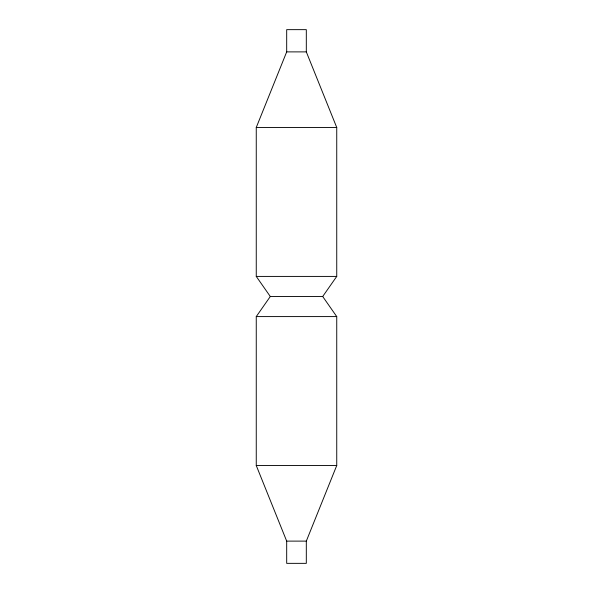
<?xml version="1.0" encoding="UTF-8"?>
<svg xmlns="http://www.w3.org/2000/svg" width="593" height="593" viewBox="0 0 593 593"><rect width="100%" height="100%" fill="white"/><g stroke="black" fill="none" stroke-linecap="round" stroke-linejoin="round"><path stroke-width="0.89" d="M270.297 296.5L256.258 276.412L256.258 127.495L286.686 51.887L286.686 29.65L306.314 29.65L306.314 51.887L336.742 127.495L336.742 276.412L322.703 296.5L270.297 296.5L256.258 316.588L256.258 465.505L286.686 541.112L286.686 563.35L306.314 563.35L306.314 541.112L336.742 465.505L336.742 316.588L322.703 296.5M286.686 51.887L306.314 51.887M256.258 127.495L336.742 127.495M256.258 276.412L336.742 276.412M256.258 316.588L336.742 316.588M256.258 465.505L336.742 465.505M286.686 541.112L306.314 541.112"/></g></svg>
